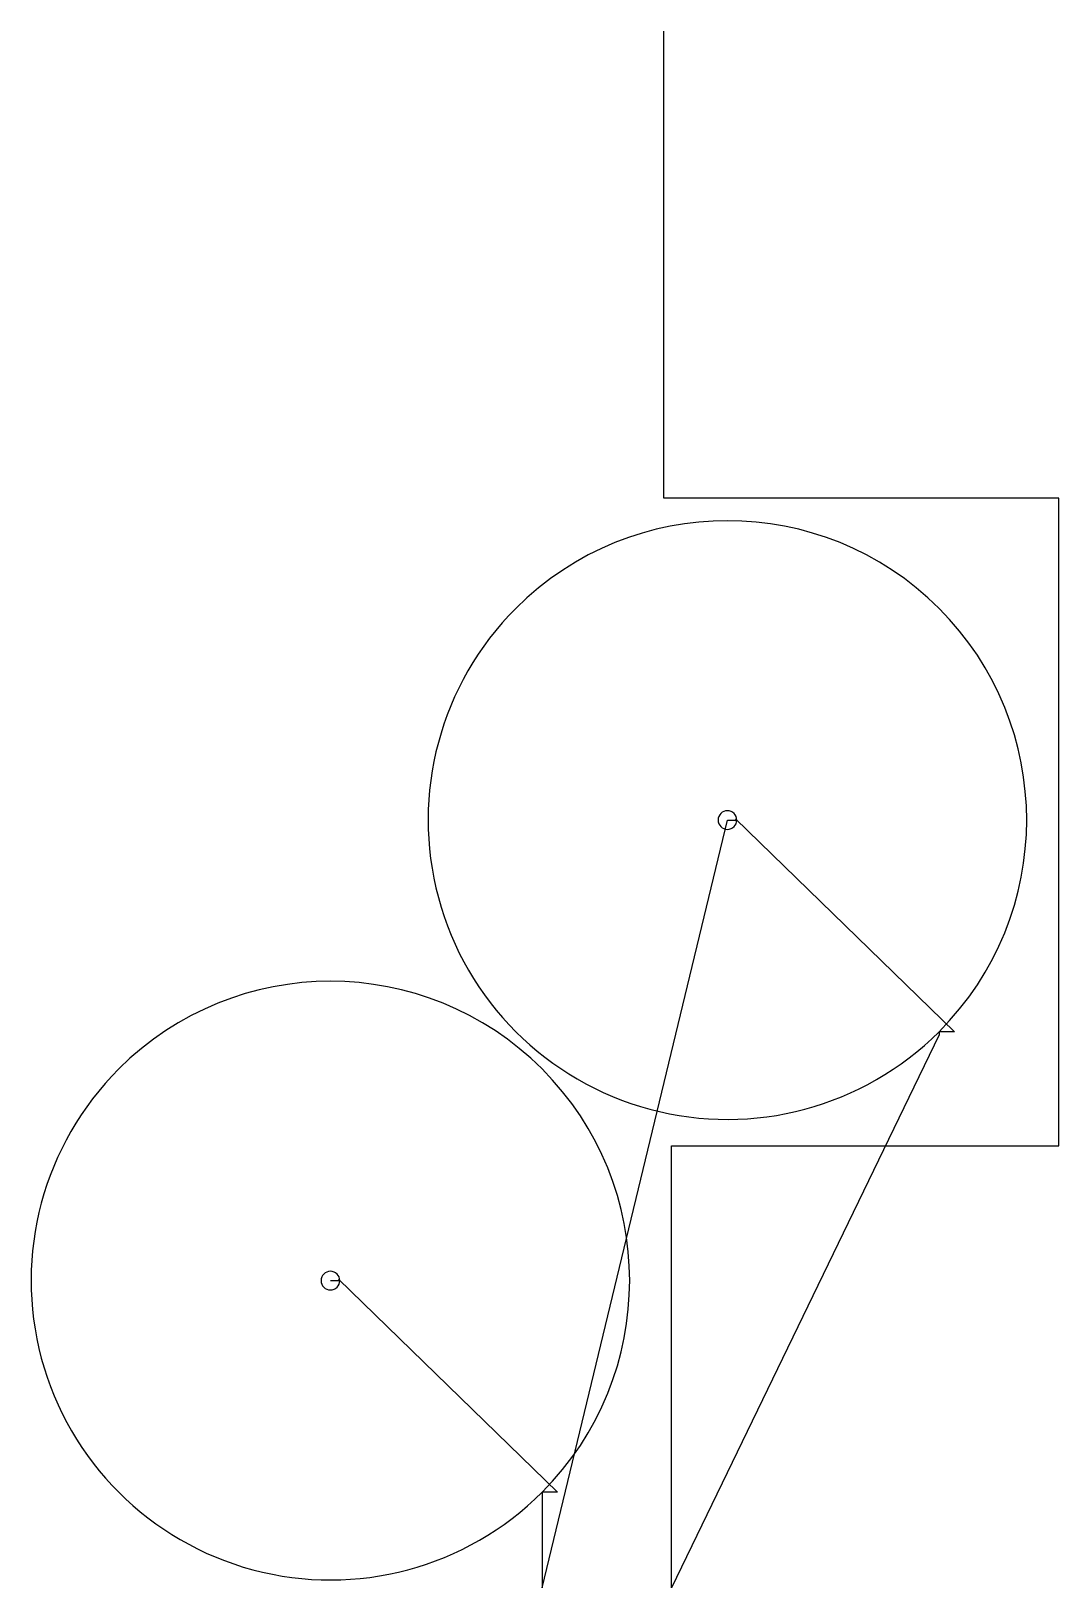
# Model space of a CAD drawing. Header units: metres. Extents: x 13 to 1664, y 0 to 2500.
import ezdxf

# ---------------------------------------------------------------- set-up
doc = ezdxf.new("R2010")
doc.units = ezdxf.units.M

msp = doc.modelspace()

# ---------------------------------------------------------------- linework, layer by layer
at = {"layer": 'TOOL_0'}
for p, q in [((1029.507, 2498.999), (1029.507, 2499.999)), ((1029.507, 1749.931), (1029.507, 2498.999)), ((1664.1, 1749.931), (1029.507, 1749.931)), ((1664.1, 709.756), (1664.1, 1749.931)), ((833.824, -0.001), (1131.657, 1233.063)), ((1131.657, 1233.063), (1146.657, 1233.063)), ((1146.657, 1233.063), (1144.536, 1235.184)), ((1144.536, 1235.184), (1496.599, 893.121)), ((1471.599, 888.121), (1041.838, -0.001)), ((1471.6, 893.122), (1471.599, 888.121)), ((1496.599, 893.121), (1471.599, 893.121)), ((1041.838, 0.999), (1041.838, 709.756)), ((1041.838, 709.756), (1664.1, 709.756)), ((493.882, 493.398), (508.882, 493.398)), ((508.882, 493.398), (506.761, 495.519)), ((506.761, 495.519), (858.824, 153.456)), ((833.825, 153.457), (833.824, 148.456)), ((858.824, 153.456), (833.824, 153.456)), ((833.824, 148.456), (833.824, -0.001)), ((1041.838, -0.001), (1041.838, 0.999)), ((1041.838, 0.999), (1041.838, -0.001)), ((1041.838, -0.001), (1041.838, 0.999))]:
    msp.add_line(p, q, dxfattribs=at)
for centre, radius, start, end in [((1131.658, 1233.063), 480.75, 315.000084, 134.999916), ((1131.657, 1233.063), 480.751, 134.999831, 315), ((1131.657, 1233.063), 15, 0, 180), ((1131.657, 1233.063), 15, 180, 0), ((493.883, 493.398), 480.75, 315.000084, 134.999916), ((493.882, 493.398), 480.751, 134.999831, 315), ((493.882, 493.398), 15, 0, 180), ((493.882, 493.398), 15, 180, 0)]:
    msp.add_arc(centre, radius, start, end, dxfattribs=at)

doc.saveas('drawing.dxf')
